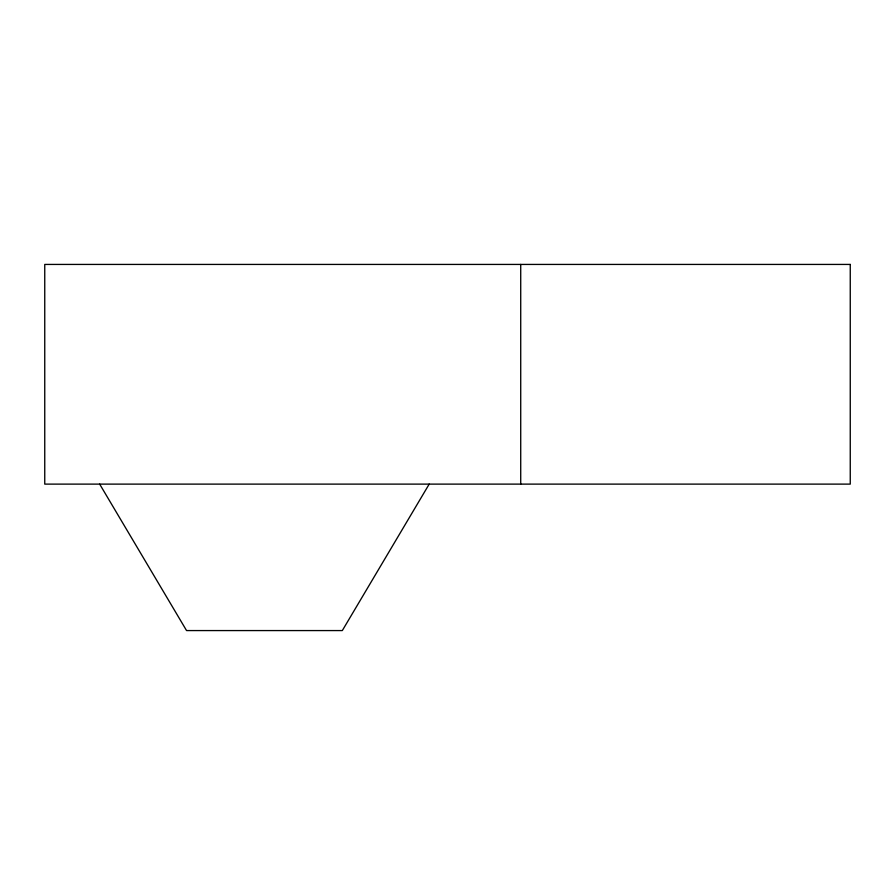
<?xml version="1.0" encoding="UTF-8"?>
<svg xmlns="http://www.w3.org/2000/svg" width="895" height="895" viewBox="0 0 895 895"><rect width="100%" height="100%" fill="white"/><g stroke="black" fill="none" stroke-linecap="round" stroke-linejoin="round"><path stroke-width="1.34" d="M429.197 484.117L342.315 630.572L186.552 630.572L99.669 484.117M520.722 264.428L520.722 484.117M850.25 264.428L44.75 264.428L44.75 484.117L850.25 484.117L850.25 264.428"/></g></svg>
